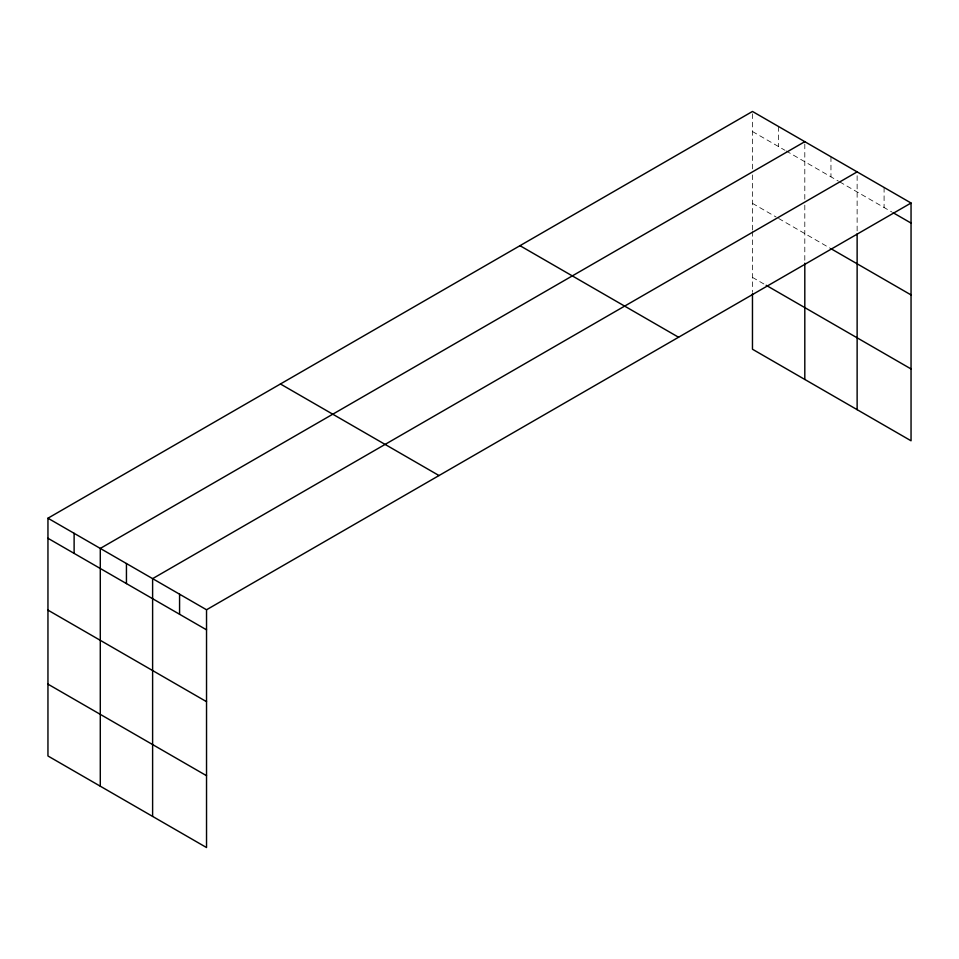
<?xml version="1.0" encoding="UTF-8"?>
<svg xmlns="http://www.w3.org/2000/svg" width="959" height="959" viewBox="0 0 959 959"><rect width="100%" height="100%" fill="white"/><g stroke="black" fill="none" stroke-linecap="round" stroke-linejoin="round"><path stroke-width="0.72" stroke-dasharray="4.79 3.6" d="M752.467 230.016L752.467 174.934M752.467 168.94L752.467 111.46M804.805 205.142L804.805 263.186M804.805 199.16L804.805 141.668M857.13 230.867L857.13 171.889M752.467 131.527L784.87 150.227M786.116 150.947L838.442 181.155M839.688 181.874L891.798 211.963M752.467 203.368L776.143 217.034M778.636 218.472L830.962 248.693M752.467 277.391L764.934 284.583M884.09 187.449L884.09 207.516M830.962 156.785L830.962 176.84M778.636 126.564L778.636 146.631M752.467 231.491L752.467 292.351"/><path stroke-width="1.44" d="M857.13 233.864L857.13 409.661M752.467 293.85L752.467 349.232L911.05 440.792L911.05 203.02L752.467 111.46L47.95 518.208L47.95 755.98L206.533 847.54L206.533 609.768L47.95 518.208M804.805 141.668L100.287 548.428L100.287 786.2M857.13 171.889L152.613 578.637L152.613 816.409M206.533 609.768L911.05 203.02M893.081 212.706L911.05 223.075M830.962 248.693L911.05 294.928M766.169 285.303L911.05 368.951M519.982 245.684L678.564 337.244M280.436 383.984L439.018 475.544M47.95 538.275L206.533 629.835M47.95 610.116L206.533 701.676M47.95 684.139L206.533 775.699M804.805 263.186L804.805 379.452M179.573 594.196L179.573 614.263M126.444 563.532L126.444 583.599M74.119 533.312L74.119 553.379"/></g></svg>
